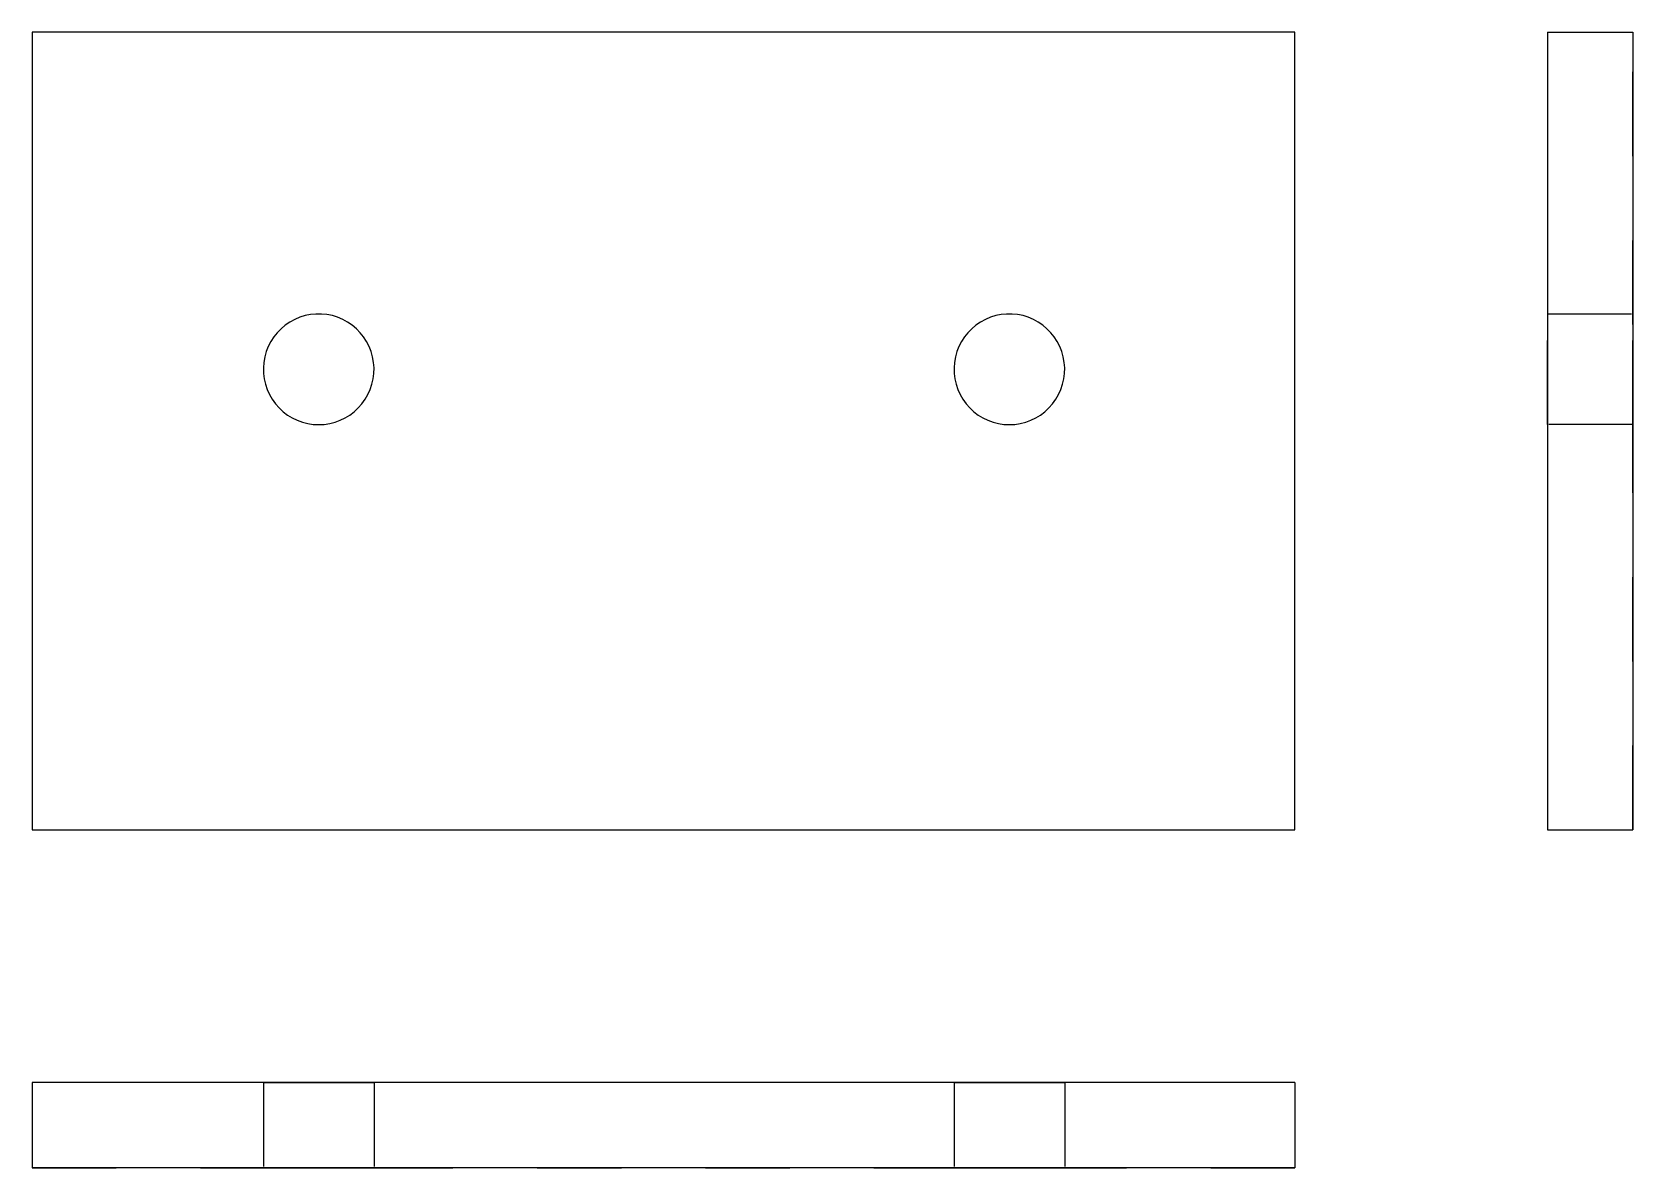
# Model space of a CAD drawing. Extents: x 0 to 1.9, y 0 to 1.35.
import ezdxf

# ---------------------------------------------------------------- set-up
doc = ezdxf.new("R2010")
doc.units = 0
doc.linetypes.add('HIDDEN', pattern=[0.075, 0.050025, -0.024975])
for name, color, linetype in [('FRONT', 7, 'CONTINUOUS'), ('LEFT', 7, 'CONTINUOUS'), ('LEFT_HID', 7, 'HIDDEN'), ('TOP', 7, 'CONTINUOUS'), ('TOP_HID', 7, 'HIDDEN')]:
    doc.layers.add(name, color=color, linetype=linetype)

msp = doc.modelspace()

# ---------------------------------------------------------------- linework, layer by layer
at = {"layer": 'FRONT'}
for p, q in [((0, 1.348931), (0, 0.401563)), ((1.5, 1.348931), (0, 1.348931)), ((1.5, 0.401563), (1.5, 1.348931)), ((0.31807, 1.010182), (0.312033, 1.007638)), ((0.324329, 1.012113), (0.31807, 1.010182)), ((0.33075, 1.013411), (0.324329, 1.012113)), ((0.337268, 1.014063), (0.33075, 1.013411)), ((0.343818, 1.014063), (0.337268, 1.014063)), ((0.350336, 1.013411), (0.343818, 1.014063)), ((0.356757, 1.012113), (0.350336, 1.013411)), ((0.363016, 1.010182), (0.356757, 1.012113)), ((0.369052, 1.007638), (0.363016, 1.010182)), ((1.138382, 1.010182), (1.132346, 1.007638)), ((1.144642, 1.012113), (1.138382, 1.010182)), ((1.151062, 1.013411), (1.144642, 1.012113)), ((1.15758, 1.014063), (1.151062, 1.013411)), ((1.16413, 1.014063), (1.15758, 1.014063)), ((1.170648, 1.013411), (1.16413, 1.014063)), ((1.177069, 1.012113), (1.170648, 1.013411)), ((1.183328, 1.010182), (1.177069, 1.012113)), ((1.189365, 1.007638), (1.183328, 1.010182)), ((0.291277, 0.991915), (0.287193, 0.986794)), ((0.29585, 0.996604), (0.291277, 0.991915)), ((0.300868, 1.000815), (0.29585, 0.996604)), ((0.306281, 1.004505), (0.300868, 1.000815)), ((0.312033, 1.007638), (0.306281, 1.004505)), ((0.374805, 1.004505), (0.369052, 1.007638)), ((0.380217, 1.000815), (0.374805, 1.004505)), ((0.385235, 0.996604), (0.380217, 1.000815)), ((0.389809, 0.991915), (0.385235, 0.996604)), ((0.393893, 0.986794), (0.389809, 0.991915)), ((1.111589, 0.991915), (1.107505, 0.986794)), ((1.116163, 0.996604), (1.111589, 0.991915)), ((1.121181, 1.000815), (1.116163, 0.996604)), ((1.126593, 1.004505), (1.121181, 1.000815)), ((1.132346, 1.007638), (1.126593, 1.004505)), ((1.195117, 1.004505), (1.189365, 1.007638)), ((1.20053, 1.000815), (1.195117, 1.004505)), ((1.205548, 0.996604), (1.20053, 1.000815)), ((1.210121, 0.991915), (1.205548, 0.996604)), ((1.214205, 0.986794), (1.210121, 0.991915)), ((0.28065, 0.975462), (0.278257, 0.969364)), ((0.283639, 0.981291), (0.28065, 0.975462)), ((0.287193, 0.986794), (0.283639, 0.981291)), ((0.397447, 0.981291), (0.393893, 0.986794)), ((0.400435, 0.975462), (0.397447, 0.981291)), ((0.402828, 0.969364), (0.400435, 0.975462)), ((1.100963, 0.975462), (1.09857, 0.969364)), ((1.103951, 0.981291), (1.100963, 0.975462)), ((1.107505, 0.986794), (1.103951, 0.981291)), ((1.217759, 0.981291), (1.214205, 0.986794)), ((1.220748, 0.975462), (1.217759, 0.981291)), ((1.223141, 0.969364), (1.220748, 0.975462)), ((0.275345, 0.956608), (0.274856, 0.950076)), ((0.276483, 0.963059), (0.275345, 0.956608)), ((0.278257, 0.969364), (0.276483, 0.963059)), ((0.404603, 0.963059), (0.402828, 0.969364)), ((0.40574, 0.956608), (0.404603, 0.963059)), ((0.40623, 0.950076), (0.40574, 0.956608)), ((1.095658, 0.956608), (1.095168, 0.950076)), ((1.096795, 0.963059), (1.095658, 0.956608)), ((1.09857, 0.969364), (1.096795, 0.963059)), ((1.224915, 0.963059), (1.223141, 0.969364)), ((1.226053, 0.956608), (1.224915, 0.963059)), ((1.226542, 0.950076), (1.226053, 0.956608)), ((0.274856, 0.950076), (0.275019, 0.943527)), ((0.275019, 0.943527), (0.275834, 0.937028)), ((0.275834, 0.937028), (0.277291, 0.930641)), ((0.403794, 0.930641), (0.405252, 0.937028)), ((0.405252, 0.937028), (0.406066, 0.943527)), ((0.406066, 0.943527), (0.40623, 0.950076)), ((1.095168, 0.950076), (1.095332, 0.943527)), ((1.095332, 0.943527), (1.096146, 0.937028)), ((1.096146, 0.937028), (1.097604, 0.930641)), ((1.224107, 0.930641), (1.225564, 0.937028)), ((1.225564, 0.937028), (1.226379, 0.943527)), ((1.226379, 0.943527), (1.226542, 0.950076)), ((0.277291, 0.930641), (0.279378, 0.924432)), ((0.279378, 0.924432), (0.282072, 0.918461)), ((0.282072, 0.918461), (0.285347, 0.912788)), ((0.285347, 0.912788), (0.289171, 0.90747)), ((0.391915, 0.90747), (0.395739, 0.912788)), ((0.395739, 0.912788), (0.399014, 0.918461)), ((0.399014, 0.918461), (0.401708, 0.924432)), ((0.401708, 0.924432), (0.403794, 0.930641)), ((1.097604, 0.930641), (1.09969, 0.924432)), ((1.09969, 0.924432), (1.102384, 0.918461)), ((1.102384, 0.918461), (1.105659, 0.912788)), ((1.105659, 0.912788), (1.109483, 0.90747)), ((1.212227, 0.90747), (1.216051, 0.912788)), ((1.216051, 0.912788), (1.219326, 0.918461)), ((1.219326, 0.918461), (1.22202, 0.924432)), ((1.22202, 0.924432), (1.224107, 0.930641)), ((0.289171, 0.90747), (0.293505, 0.902558)), ((0.293505, 0.902558), (0.298307, 0.898103)), ((0.298307, 0.898103), (0.303529, 0.894148)), ((0.303529, 0.894148), (0.309118, 0.890732)), ((0.371968, 0.890732), (0.377557, 0.894148)), ((0.377557, 0.894148), (0.382779, 0.898103)), ((0.382779, 0.898103), (0.38758, 0.902558)), ((0.38758, 0.902558), (0.391915, 0.90747)), ((1.109483, 0.90747), (1.113818, 0.902558)), ((1.113818, 0.902558), (1.118619, 0.898103)), ((1.118619, 0.898103), (1.123841, 0.894148)), ((1.123841, 0.894148), (1.129431, 0.890732)), ((1.19228, 0.890732), (1.197869, 0.894148)), ((1.197869, 0.894148), (1.203091, 0.898103)), ((1.203091, 0.898103), (1.207893, 0.902558)), ((1.207893, 0.902558), (1.212227, 0.90747)), ((0.309118, 0.890732), (0.31502, 0.88789)), ((0.31502, 0.88789), (0.321175, 0.885649)), ((0.321175, 0.885649), (0.327523, 0.884033)), ((0.327523, 0.884033), (0.334, 0.883057)), ((0.334, 0.883057), (0.340543, 0.88273)), ((0.340543, 0.88273), (0.347085, 0.883057)), ((0.347085, 0.883057), (0.353562, 0.884033)), ((0.353562, 0.884033), (0.35991, 0.885649)), ((0.35991, 0.885649), (0.366066, 0.88789)), ((0.366066, 0.88789), (0.371968, 0.890732)), ((1.129431, 0.890732), (1.135332, 0.88789)), ((1.135332, 0.88789), (1.141488, 0.885649)), ((1.141488, 0.885649), (1.147836, 0.884033)), ((1.147836, 0.884033), (1.154313, 0.883057)), ((1.154313, 0.883057), (1.160855, 0.88273)), ((1.160855, 0.88273), (1.167398, 0.883057)), ((1.167398, 0.883057), (1.173875, 0.884033)), ((1.173875, 0.884033), (1.180223, 0.885649)), ((1.180223, 0.885649), (1.186378, 0.88789)), ((1.186378, 0.88789), (1.19228, 0.890732)), ((0, 0.401563), (1.5, 0.401563))]:
    msp.add_line(p, q, dxfattribs=at)
at = {"layer": 'LEFT'}
for p, q in [((1.8, 1.348931), (1.901563, 1.348931)), ((1.8, 1.348931), (1.8, 0.401563)), ((1.901563, 1.348931), (1.901563, 0.401563)), ((1.8, 0.401563), (1.901563, 0.401563))]:
    msp.add_line(p, q, dxfattribs=at)
at = {"layer": 'LEFT_HID', "linetype": 'HIDDEN'}
for p, q in [((1.901563, 0.401563), (1.901563, 1.348931)), ((1.8, 0.88273), (1.8, 1.014145)), ((1.8, 1.014145), (1.8, 0.88273)), ((1.8, 0.88273), (1.8, 1.014145)), ((1.8, 1.014145), (1.8, 0.88273)), ((1.8, 1.014145), (1.901563, 1.014145)), ((1.8, 1.014145), (1.901563, 1.014145)), ((1.901563, 0.88273), (1.901563, 1.014145)), ((1.901563, 1.014145), (1.901563, 0.88273)), ((1.901563, 0.88273), (1.901563, 1.014145)), ((1.901563, 1.014145), (1.901563, 0.88273)), ((1.901563, 0.88273), (1.8, 0.88273)), ((1.901563, 0.88273), (1.8, 0.88273))]:
    msp.add_line(p, q, dxfattribs=at)
at = {"layer": 'TOP'}
for p, q in [((0, 0.101563), (0, 0)), ((1.5, 0.101563), (0, 0.101563)), ((1.5, 0.101563), (1.5, 0)), ((1.5, 0), (0, 0))]:
    msp.add_line(p, q, dxfattribs=at)
at = {"layer": 'TOP_HID', "linetype": 'HIDDEN'}
for p, q in [((0.40625, 0.101563), (0.274836, 0.101563)), ((0.274836, 0.101563), (0.340543, 0.101563)), ((0.274836, 0.101563), (0.274836, 0)), ((0.340543, 0.101563), (0.40625, 0.101563)), ((0.40625, 0.101563), (0.40625, 0)), ((1.226563, 0.101563), (1.095148, 0.101563)), ((1.095148, 0.101563), (1.160855, 0.101563)), ((1.095148, 0.101563), (1.095148, 0)), ((1.160855, 0.101563), (1.226563, 0.101563)), ((1.226563, 0.101563), (1.226563, 0)), ((0, 0), (1.5, 0)), ((0.40625, 0), (0.274836, 0)), ((0.274836, 0), (0.340543, 0)), ((0.340543, 0), (0.40625, 0)), ((1.226563, 0), (1.095148, 0)), ((1.095148, 0), (1.160855, 0)), ((1.160855, 0), (1.226563, 0))]:
    msp.add_line(p, q, dxfattribs=at)

doc.saveas('drawing.dxf')
